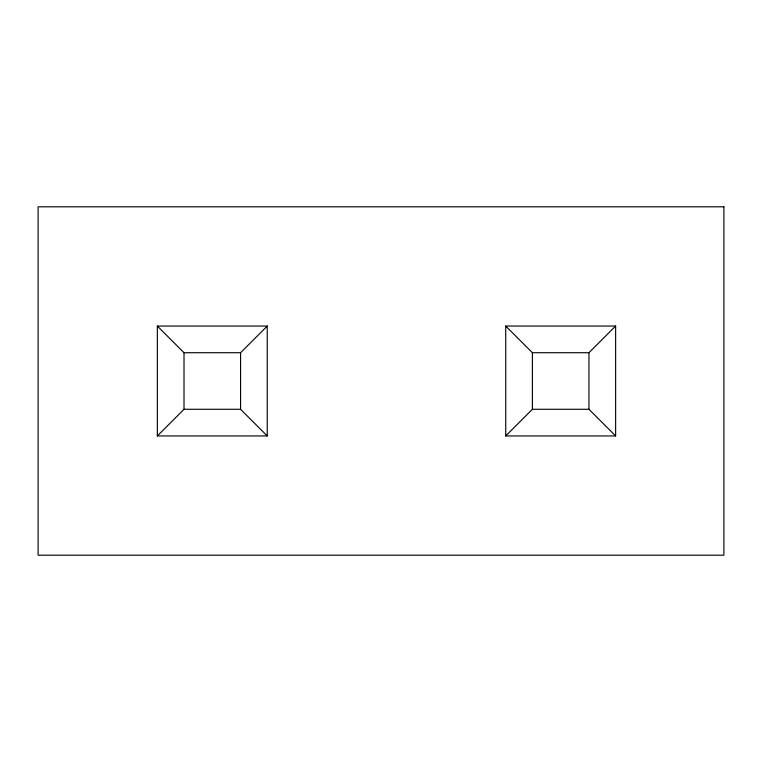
<?xml version="1.0" encoding="UTF-8"?>
<svg xmlns="http://www.w3.org/2000/svg" width="762" height="762" viewBox="0 0 762 762"><rect width="100%" height="100%" fill="white"/><g stroke="black" fill="none" stroke-linecap="round" stroke-linejoin="round"><path stroke-width="1.14" d="M157.343 435.95L184.013 409.28L240.573 409.28L267.243 435.95L157.343 435.95L157.343 326.05L267.243 326.05L267.243 435.95M240.573 409.28L240.573 352.72L267.243 326.05M505.73 435.95L532.4 409.28L588.959 409.28L615.629 435.95L505.73 435.95L505.73 326.05L615.629 326.05L615.629 435.95M588.959 409.28L588.959 352.72L615.629 326.05M157.343 326.05L184.013 352.72L240.573 352.72M505.73 326.05L532.4 352.72L588.959 352.72M532.4 352.72L532.4 409.28M184.013 352.72L184.013 409.28M723.9 206.807L38.1 206.807L38.1 555.193L723.9 555.193L723.9 206.807"/></g></svg>
